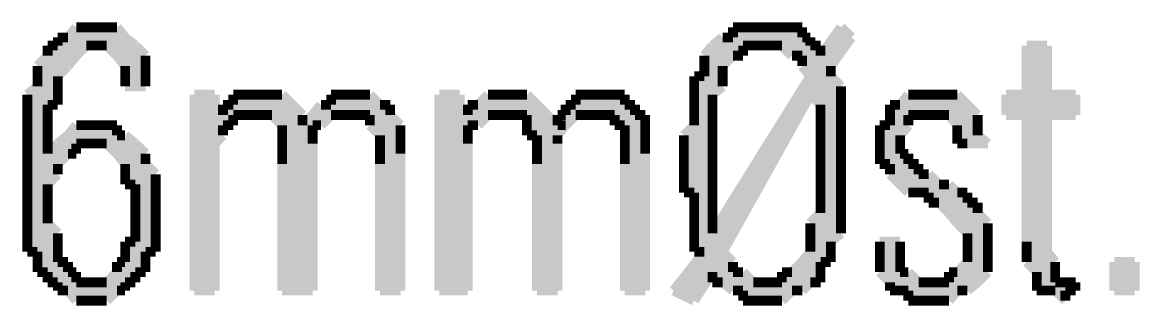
# Model space of a CAD drawing. Header units: millimetres. Extents: x 5 to 350, y 3 to 213.
# Drawn here: x 269.02 to 278.68, y 102.49 to 104.94 of the extents above; entities that cross this region are included whole.
import ezdxf

# ---------------------------------------------------------------- set-up
doc = ezdxf.new("R2010")
doc.units = ezdxf.units.MM
doc.layers.add('H', color=251, linetype='Continuous')
doc.layers.add('P', color=255, linetype='Continuous')

msp = doc.modelspace()

# ---------------------------------------------------------------- hatches: boundary and pattern name
at = {"layer": 'H', "linetype": 'Continuous'}
for points in [[(269.91, 104.387), (269.91, 104.563), (269.752, 104.74), (269.328, 104.74), (269.328, 104.81), (269.416, 104.81), (269.487, 104.898), (269.84, 104.898), (270.087, 104.652), (270.087, 104.387), (269.91, 104.387)], [(274.832, 102.535), (274.655, 102.623), (274.92, 102.958), (274.832, 102.958), (274.832, 103.117), (274.99, 103.117), (275.837, 104.475), (275.766, 104.563), (275.766, 104.652), (275.925, 104.652), (276.102, 104.898), (276.19, 104.81), (276.013, 104.563), (276.013, 104.475), (276.102, 104.387), (275.837, 104.316), (275.078, 102.958), (275.167, 102.87), (275.167, 102.782), (274.99, 102.782), (274.832, 102.535)], [(274.832, 103.117), (274.832, 103.47), (274.743, 103.47), (274.743, 103.964), (274.832, 104.052), (274.832, 104.475), (274.92, 104.475), (274.92, 104.652), (275.078, 104.81), (275.167, 104.81), (275.167, 104.898), (275.766, 104.898), (275.766, 104.81), (275.837, 104.81), (275.837, 104.74), (275.255, 104.74), (275.255, 104.652), (275.167, 104.652), (275.078, 104.563), (275.078, 104.387), (274.99, 104.316), (274.99, 103.117), (274.832, 103.117)], [(269.487, 102.535), (269.416, 102.623), (269.328, 102.623), (269.328, 102.694), (269.24, 102.694), (269.24, 102.782), (269.152, 102.782), (269.152, 102.958), (269.064, 102.958), (269.064, 104.316), (269.152, 104.387), (269.152, 104.563), (269.24, 104.652), (269.24, 104.74), (269.575, 104.74), (269.328, 104.475), (269.328, 104.228), (269.24, 104.228), (269.24, 103.805), (269.416, 103.805), (269.328, 103.717), (269.328, 103.628), (269.24, 103.54), (269.24, 103.205), (269.328, 103.117), (269.328, 102.87), (269.416, 102.87), (269.416, 102.782), (269.487, 102.782), (269.487, 102.694), (269.91, 102.694), (269.91, 102.623), (269.84, 102.623), (269.752, 102.535), (269.487, 102.535)], [(275.678, 104.652), (275.59, 104.74), (275.925, 104.74), (275.925, 104.652), (275.678, 104.652)], [(277.795, 102.694), (277.795, 102.782), (277.707, 102.87), (277.707, 104.14), (277.53, 104.14), (277.53, 104.316), (277.707, 104.316), (277.707, 104.74), (277.883, 104.74), (277.883, 104.316), (278.13, 104.316), (278.13, 104.14), (277.883, 104.14), (277.883, 102.958), (277.954, 102.87), (277.954, 102.694), (277.795, 102.694)], [(275.255, 102.535), (275.255, 102.623), (275.167, 102.623), (275.078, 102.694), (275.59, 102.694), (275.59, 102.782), (275.678, 102.782), (275.837, 102.958), (275.837, 103.205), (275.925, 103.293), (275.925, 104.228), (275.837, 104.316), (276.102, 104.387), (276.102, 103.117), (276.013, 103.046), (276.013, 102.87), (275.925, 102.87), (275.925, 102.694), (275.837, 102.694), (275.766, 102.623), (275.678, 102.623), (275.59, 102.535), (275.255, 102.535)], [(270.51, 102.623), (270.51, 104.316), (270.686, 104.316), (270.686, 104.052), (270.757, 104.052), (270.757, 103.964), (270.686, 103.893), (270.686, 102.623), (270.51, 102.623)], [(270.686, 104.052), (270.757, 104.14), (270.757, 104.228), (270.845, 104.228), (270.845, 104.316), (271.268, 104.316), (271.445, 104.14), (270.845, 104.14), (270.845, 104.052), (270.686, 104.052)], [(272.115, 102.623), (272.115, 103.964), (272.027, 104.052), (272.027, 104.14), (271.533, 104.14), (271.604, 104.228), (271.692, 104.228), (271.692, 104.316), (272.027, 104.316), (272.115, 104.228), (272.203, 104.228), (272.203, 104.14), (272.292, 104.052), (272.292, 102.623), (272.115, 102.623)], [(272.627, 102.623), (272.627, 104.316), (272.803, 104.316), (272.803, 104.052), (272.874, 104.052), (272.874, 102.623), (272.627, 102.623)], [(272.803, 104.052), (272.874, 104.14), (272.874, 104.228), (272.962, 104.228), (273.05, 104.316), (273.385, 104.316), (273.562, 104.14), (273.05, 104.14), (272.962, 104.052), (272.803, 104.052)], [(274.232, 102.623), (274.232, 104.052), (274.144, 104.052), (274.144, 104.14), (273.72, 104.14), (273.72, 104.228), (273.808, 104.228), (273.808, 104.316), (274.232, 104.316), (274.232, 104.228), (274.32, 104.228), (274.32, 104.14), (274.408, 104.14), (274.408, 102.623), (274.232, 102.623)], [(277.107, 103.893), (277.107, 104.052), (277.036, 104.14), (276.86, 104.14), (276.525, 104.228), (276.613, 104.228), (276.684, 104.316), (277.107, 104.316), (277.283, 104.14), (277.283, 103.964), (277.372, 103.893), (277.107, 103.893)], [(277.036, 102.694), (277.036, 102.782), (277.107, 102.782), (277.195, 102.87), (277.195, 103.117), (276.948, 103.382), (276.86, 103.382), (276.86, 103.47), (276.684, 103.47), (276.525, 103.628), (276.525, 103.717), (276.437, 103.717), (276.437, 104.052), (276.525, 104.052), (276.525, 104.228), (276.86, 104.14), (276.684, 104.14), (276.684, 104.052), (276.613, 103.964), (276.613, 103.805), (276.684, 103.805), (276.684, 103.717), (276.772, 103.717), (276.772, 103.628), (276.86, 103.628), (276.948, 103.54), (277.036, 103.54), (277.107, 103.47), (277.195, 103.47), (277.195, 103.382), (277.283, 103.382), (277.283, 103.293), (277.372, 103.205), (277.372, 102.782), (277.283, 102.694), (277.036, 102.694)], [(271.268, 102.623), (271.268, 104.052), (271.18, 104.14), (271.445, 104.14), (271.445, 104.052), (271.533, 104.052), (271.533, 102.623), (271.268, 102.623)], [(271.445, 104.052), (271.533, 104.14), (271.692, 104.14), (271.604, 104.052), (271.445, 104.052)], [(273.473, 102.623), (273.473, 103.964), (273.385, 103.964), (273.385, 104.14), (273.562, 104.14), (273.65, 104.052), (273.72, 104.052), (273.65, 103.964), (273.65, 102.623), (273.473, 102.623)], [(273.65, 104.052), (273.65, 104.14), (273.808, 104.14), (273.72, 104.052), (273.65, 104.052)], [(269.752, 102.694), (269.84, 102.782), (269.84, 102.87), (269.91, 102.87), (269.91, 103.046), (269.998, 103.046), (269.998, 103.54), (269.91, 103.54), (269.91, 103.717), (269.752, 103.893), (269.328, 103.893), (269.487, 104.052), (269.84, 104.052), (269.84, 103.964), (269.91, 103.964), (270.087, 103.805), (270.087, 103.717), (270.175, 103.628), (270.175, 102.958), (270.087, 102.958), (270.087, 102.782), (269.998, 102.782), (269.998, 102.694), (269.752, 102.694)], [(269.24, 103.805), (269.328, 103.893), (269.487, 103.893), (269.487, 103.805), (269.24, 103.805)], [(276.684, 102.535), (276.684, 102.623), (276.525, 102.623), (276.525, 102.694), (276.437, 102.782), (276.437, 103.046), (276.613, 103.046), (276.613, 102.782), (276.684, 102.782), (276.772, 102.694), (277.283, 102.694), (277.195, 102.623), (277.107, 102.623), (277.036, 102.535), (276.684, 102.535)], [(278.465, 102.623), (278.465, 102.87), (278.642, 102.87), (278.642, 102.623), (278.465, 102.623)], [(274.99, 102.694), (274.99, 102.782), (275.255, 102.782), (275.343, 102.694), (274.99, 102.694)], [(278.042, 102.535), (277.954, 102.623), (277.795, 102.623), (277.795, 102.694), (278.13, 102.694), (278.13, 102.623), (278.042, 102.623), (278.042, 102.535)]]:
    msp.add_hatch(color=256, dxfattribs=at).paths.add_polyline_path(points)

# ---------------------------------------------------------------- linework, layer by layer
at = {"layer": 'P', "const_width": 0.085}
for points in [[(269.487, 104.898), (269.416, 104.81)], [(269.575, 104.898), (269.487, 104.898)], [(269.663, 104.898), (269.575, 104.898)], [(269.752, 104.898), (269.663, 104.898)], [(269.84, 104.898), (269.752, 104.898)], [(269.752, 104.898), (269.752, 104.898)], [(269.91, 104.81), (269.84, 104.898)], [(275.255, 104.898), (275.167, 104.898)], [(275.167, 104.898), (275.167, 104.81)], [(275.343, 104.898), (275.255, 104.898)], [(275.414, 104.898), (275.343, 104.898)], [(275.502, 104.898), (275.414, 104.898)], [(275.59, 104.898), (275.502, 104.898)], [(275.678, 104.898), (275.59, 104.898)], [(275.766, 104.898), (275.678, 104.898)], [(275.766, 104.81), (275.766, 104.898)], [(276.102, 104.898), (275.925, 104.652)], [(276.19, 104.81), (276.102, 104.898)], [(269.416, 104.81), (269.328, 104.81)], [(269.328, 104.81), (269.328, 104.74)], [(269.998, 104.74), (269.91, 104.81)], [(275.078, 104.81), (274.99, 104.74)], [(275.167, 104.81), (275.078, 104.81)], [(275.837, 104.81), (275.766, 104.81)], [(275.837, 104.74), (275.837, 104.81)], [(276.013, 104.563), (276.19, 104.81)], [(269.328, 104.74), (269.24, 104.74)], [(269.24, 104.74), (269.24, 104.652)], [(269.663, 104.74), (269.328, 104.74)], [(269.328, 104.74), (269.663, 104.74)], [(269.487, 104.652), (269.575, 104.74)], [(269.575, 104.74), (269.663, 104.74)], [(269.663, 104.74), (269.752, 104.74)], [(269.752, 104.74), (269.84, 104.652)], [(270.087, 104.652), (269.998, 104.74)], [(274.99, 104.74), (274.92, 104.652)], [(275.255, 104.652), (275.255, 104.74)], [(275.255, 104.74), (275.343, 104.74)], [(275.343, 104.74), (275.414, 104.74)], [(275.837, 104.74), (275.414, 104.74)], [(275.414, 104.74), (275.502, 104.74)], [(275.414, 104.74), (275.837, 104.74)], [(275.502, 104.74), (275.59, 104.74)], [(275.59, 104.74), (275.678, 104.652)], [(275.925, 104.74), (275.837, 104.74)], [(275.925, 104.652), (275.925, 104.74)], [(277.883, 104.74), (277.707, 104.74)], [(277.707, 104.74), (277.707, 104.316)], [(277.883, 104.316), (277.883, 104.74)], [(269.24, 104.652), (269.152, 104.563)], [(269.416, 104.563), (269.487, 104.652)], [(269.84, 104.652), (269.91, 104.563)], [(270.087, 104.563), (270.087, 104.652)], [(274.92, 104.652), (274.92, 104.563)], [(275.078, 104.563), (275.167, 104.652)], [(275.167, 104.652), (275.255, 104.652)], [(275.678, 104.652), (275.766, 104.652)], [(275.766, 104.652), (275.925, 104.652)], [(275.925, 104.652), (275.766, 104.652)], [(275.766, 104.652), (275.766, 104.563)], [(269.152, 104.563), (269.152, 104.475)], [(269.328, 104.475), (269.416, 104.563)], [(269.91, 104.563), (269.91, 104.475)], [(270.087, 104.475), (270.087, 104.563)], [(274.92, 104.563), (274.92, 104.475)], [(275.078, 104.475), (275.078, 104.563)], [(275.766, 104.563), (275.837, 104.475)], [(276.013, 104.475), (276.013, 104.563)], [(269.152, 104.475), (269.152, 104.387)], [(269.328, 104.387), (269.328, 104.475)], [(269.91, 104.475), (269.91, 104.387)], [(270.087, 104.387), (270.087, 104.475)], [(274.92, 104.475), (274.832, 104.475)], [(274.832, 104.475), (274.832, 104.387)], [(275.837, 104.475), (274.99, 103.117)], [(275.078, 104.387), (275.078, 104.475)], [(276.102, 104.387), (276.013, 104.475)], [(269.152, 104.387), (269.064, 104.316)], [(269.328, 104.316), (269.328, 104.387)], [(269.91, 104.387), (270.087, 104.387)], [(274.832, 104.387), (274.832, 104.316)], [(274.99, 104.316), (275.078, 104.387)], [(276.102, 104.387), (275.837, 104.316)], [(275.837, 104.316), (276.102, 104.387)], [(276.102, 104.316), (276.102, 104.387)], [(269.064, 104.316), (269.064, 104.228)], [(269.064, 104.228), (269.064, 104.14)], [(269.24, 104.14), (269.24, 104.228)], [(269.24, 104.228), (269.328, 104.228)], [(269.328, 104.228), (269.328, 104.316)], [(270.686, 104.316), (270.51, 104.316)], [(270.51, 104.316), (270.51, 102.623)], [(270.686, 104.052), (270.686, 104.316)], [(270.845, 104.228), (270.757, 104.228)], [(270.757, 104.228), (270.757, 104.14)], [(270.933, 104.316), (270.845, 104.316)], [(270.845, 104.316), (270.845, 104.228)], [(271.022, 104.316), (270.933, 104.316)], [(271.11, 104.316), (271.022, 104.316)], [(271.18, 104.316), (271.11, 104.316)], [(271.268, 104.316), (271.18, 104.316)], [(271.18, 104.316), (271.18, 104.316)], [(271.357, 104.228), (271.268, 104.316)], [(271.445, 104.14), (271.357, 104.228)], [(271.604, 104.228), (271.533, 104.14)], [(271.692, 104.228), (271.604, 104.228)], [(271.78, 104.316), (271.692, 104.316)], [(271.692, 104.316), (271.692, 104.228)], [(271.868, 104.316), (271.78, 104.316)], [(271.956, 104.316), (271.868, 104.316)], [(272.027, 104.316), (271.956, 104.316)], [(272.115, 104.228), (272.027, 104.316)], [(272.203, 104.228), (272.115, 104.228)], [(272.203, 104.14), (272.203, 104.228)], [(272.803, 104.316), (272.627, 104.316)], [(272.627, 104.316), (272.627, 102.623)], [(272.803, 104.052), (272.803, 104.316)], [(272.962, 104.228), (272.874, 104.228)], [(272.874, 104.228), (272.874, 104.14)], [(273.05, 104.316), (272.962, 104.228)], [(273.138, 104.316), (273.05, 104.316)], [(273.226, 104.316), (273.138, 104.316)], [(273.297, 104.316), (273.226, 104.316)], [(273.385, 104.316), (273.297, 104.316)], [(273.473, 104.228), (273.385, 104.316)], [(273.562, 104.14), (273.473, 104.228)], [(273.808, 104.228), (273.72, 104.228)], [(273.72, 104.228), (273.72, 104.14)], [(273.897, 104.316), (273.808, 104.316)], [(273.808, 104.316), (273.808, 104.228)], [(273.985, 104.316), (273.897, 104.316)], [(274.073, 104.316), (273.985, 104.316)], [(274.144, 104.316), (274.073, 104.316)], [(274.073, 104.316), (274.073, 104.316)], [(274.232, 104.316), (274.144, 104.316)], [(274.232, 104.228), (274.232, 104.316)], [(274.32, 104.228), (274.232, 104.228)], [(274.32, 104.14), (274.32, 104.228)], [(274.832, 104.316), (274.832, 104.228)], [(274.832, 104.228), (274.832, 104.14)], [(274.99, 104.228), (274.99, 104.316)], [(274.99, 104.14), (274.99, 104.228)], [(275.078, 102.958), (275.837, 104.316)], [(275.837, 104.316), (275.925, 104.228)], [(275.925, 104.228), (275.925, 104.14)], [(276.102, 104.228), (276.102, 104.316)], [(276.102, 104.14), (276.102, 104.228)], [(276.525, 104.228), (276.525, 104.14)], [(276.86, 104.14), (276.525, 104.228)], [(276.613, 104.228), (276.525, 104.228)], [(276.525, 104.228), (276.86, 104.14)], [(276.684, 104.316), (276.613, 104.228)], [(276.772, 104.316), (276.684, 104.316)], [(276.86, 104.316), (276.772, 104.316)], [(276.948, 104.316), (276.86, 104.316)], [(277.036, 104.316), (276.948, 104.316)], [(277.107, 104.316), (277.036, 104.316)], [(277.195, 104.228), (277.107, 104.316)], [(277.283, 104.14), (277.195, 104.228)], [(277.707, 104.316), (277.53, 104.316)], [(277.53, 104.316), (277.53, 104.14)], [(278.13, 104.316), (277.883, 104.316)], [(278.13, 104.14), (278.13, 104.316)], [(269.064, 104.14), (269.064, 104.052)], [(269.24, 104.052), (269.24, 104.14)], [(270.757, 104.14), (270.686, 104.052)], [(270.845, 104.052), (270.845, 104.14)], [(270.845, 104.14), (270.933, 104.14)], [(270.933, 104.14), (271.022, 104.14)], [(271.445, 104.14), (271.022, 104.14)], [(271.022, 104.14), (271.11, 104.14)], [(271.022, 104.14), (271.445, 104.14)], [(271.11, 104.14), (271.18, 104.14)], [(271.18, 104.14), (271.268, 104.052)], [(271.445, 104.052), (271.445, 104.14)], [(271.445, 104.14), (271.445, 104.14)], [(271.533, 104.14), (271.445, 104.052)], [(271.868, 104.14), (271.533, 104.14)], [(271.533, 104.14), (271.868, 104.14)], [(271.604, 104.052), (271.692, 104.14)], [(271.692, 104.14), (271.78, 104.14)], [(271.78, 104.14), (271.868, 104.14)], [(271.868, 104.14), (271.956, 104.14)], [(271.956, 104.14), (272.027, 104.14)], [(272.027, 104.14), (272.027, 104.052)], [(272.292, 104.052), (272.203, 104.14)], [(272.874, 104.14), (272.803, 104.052)], [(272.962, 104.052), (273.05, 104.14)], [(273.05, 104.14), (273.138, 104.14)], [(273.138, 104.14), (273.226, 104.14)], [(273.562, 104.14), (273.226, 104.14)], [(273.226, 104.14), (273.297, 104.14)], [(273.226, 104.14), (273.562, 104.14)], [(273.297, 104.14), (273.385, 104.14)], [(273.385, 104.14), (273.385, 104.052)], [(273.65, 104.052), (273.562, 104.14)], [(273.562, 104.14), (273.562, 104.14)], [(273.72, 104.14), (273.65, 104.14)], [(273.65, 104.14), (273.65, 104.052)], [(273.72, 104.052), (273.808, 104.14)], [(273.985, 104.14), (273.72, 104.14)], [(273.72, 104.14), (273.985, 104.14)], [(273.808, 104.14), (273.897, 104.14)], [(273.897, 104.14), (273.985, 104.14)], [(273.985, 104.14), (274.073, 104.14)], [(274.073, 104.14), (274.144, 104.14)], [(274.144, 104.14), (274.144, 104.052)], [(274.408, 104.14), (274.32, 104.14)], [(274.408, 104.052), (274.408, 104.14)], [(274.832, 104.14), (274.832, 104.052)], [(274.99, 104.052), (274.99, 104.14)], [(275.925, 104.14), (275.925, 104.052)], [(276.102, 104.052), (276.102, 104.14)], [(276.525, 104.14), (276.525, 104.052)], [(276.684, 104.052), (276.684, 104.14)], [(276.684, 104.14), (276.772, 104.14)], [(276.772, 104.14), (276.86, 104.14)], [(276.86, 104.14), (276.86, 104.14)], [(276.86, 104.14), (276.948, 104.14)], [(276.948, 104.14), (277.036, 104.14)], [(277.036, 104.14), (277.107, 104.052)], [(277.283, 104.052), (277.283, 104.14)], [(277.53, 104.14), (277.707, 104.14)], [(277.707, 104.14), (277.707, 103.046)], [(277.883, 102.958), (277.883, 104.14)], [(277.883, 104.14), (278.13, 104.14)], [(269.064, 104.052), (269.064, 103.964)], [(269.24, 103.964), (269.24, 104.052)], [(269.487, 104.052), (269.416, 103.964)], [(269.575, 104.052), (269.487, 104.052)], [(269.663, 104.052), (269.575, 104.052)], [(269.752, 104.052), (269.663, 104.052)], [(269.84, 104.052), (269.752, 104.052)], [(269.752, 104.052), (269.752, 104.052)], [(269.84, 103.964), (269.84, 104.052)], [(270.845, 104.052), (270.686, 104.052)], [(270.686, 104.052), (270.845, 104.052)], [(270.757, 103.964), (270.757, 104.052)], [(270.757, 104.052), (270.845, 104.052)], [(271.268, 104.052), (271.268, 103.964)], [(271.604, 104.052), (271.445, 104.052)], [(271.445, 104.052), (271.604, 104.052)], [(271.533, 103.964), (271.533, 104.052)], [(271.533, 104.052), (271.604, 104.052)], [(272.027, 104.052), (272.115, 103.964)], [(272.292, 103.964), (272.292, 104.052)], [(272.962, 104.052), (272.803, 104.052)], [(272.803, 104.052), (272.962, 104.052)], [(272.874, 103.964), (272.874, 104.052)], [(272.874, 104.052), (272.962, 104.052)], [(273.385, 104.052), (273.385, 103.964)], [(273.65, 103.964), (273.72, 104.052)], [(273.72, 104.052), (273.65, 104.052)], [(273.65, 104.052), (273.72, 104.052)], [(274.144, 104.052), (274.232, 104.052)], [(274.232, 104.052), (274.232, 103.964)], [(274.408, 103.964), (274.408, 104.052)], [(274.832, 104.052), (274.743, 103.964)], [(274.99, 103.964), (274.99, 104.052)], [(275.925, 104.052), (275.925, 103.964)], [(276.102, 103.964), (276.102, 104.052)], [(276.525, 104.052), (276.437, 104.052)], [(276.437, 104.052), (276.437, 103.964)], [(276.613, 103.964), (276.684, 104.052)], [(277.107, 104.052), (277.107, 103.964)], [(277.283, 103.964), (277.283, 104.052)], [(269.064, 103.964), (269.064, 103.893)], [(269.24, 103.893), (269.24, 103.964)], [(269.416, 103.964), (269.328, 103.893)], [(269.91, 103.964), (269.84, 103.964)], [(269.998, 103.893), (269.91, 103.964)], [(270.686, 103.893), (270.757, 103.964)], [(271.268, 103.964), (271.268, 103.893)], [(271.533, 103.893), (271.533, 103.964)], [(272.115, 103.964), (272.115, 103.893)], [(272.292, 103.893), (272.292, 103.964)], [(272.874, 103.893), (272.874, 103.964)], [(273.385, 103.964), (273.473, 103.964)], [(273.473, 103.964), (273.473, 103.893)], [(273.65, 103.893), (273.65, 103.964)], [(274.232, 103.964), (274.232, 103.893)], [(274.408, 103.893), (274.408, 103.964)], [(274.743, 103.964), (274.743, 103.893)], [(274.99, 103.893), (274.99, 103.964)], [(275.925, 103.964), (275.925, 103.893)], [(276.102, 103.893), (276.102, 103.964)], [(276.437, 103.964), (276.437, 103.893)], [(276.613, 103.893), (276.613, 103.964)], [(277.107, 103.964), (277.107, 103.893)], [(277.372, 103.893), (277.283, 103.964)], [(269.064, 103.893), (269.064, 103.805)], [(269.328, 103.893), (269.24, 103.805)], [(269.24, 103.805), (269.24, 103.893)], [(269.663, 103.893), (269.328, 103.893)], [(269.328, 103.893), (269.663, 103.893)], [(269.487, 103.805), (269.487, 103.893)], [(269.487, 103.893), (269.575, 103.893)], [(269.575, 103.893), (269.663, 103.893)], [(269.663, 103.893), (269.752, 103.893)], [(269.752, 103.893), (269.84, 103.805)], [(270.087, 103.805), (269.998, 103.893)], [(270.686, 102.623), (270.686, 103.893)], [(271.268, 103.893), (271.268, 103.805)], [(271.533, 102.623), (271.533, 103.893)], [(272.115, 103.893), (272.115, 103.805)], [(272.292, 103.805), (272.292, 103.893)], [(272.874, 102.623), (272.874, 103.893)], [(273.473, 103.893), (273.473, 103.805)], [(273.65, 102.623), (273.65, 103.893)], [(274.232, 103.893), (274.232, 103.805)], [(274.408, 103.805), (274.408, 103.893)], [(274.743, 103.893), (274.743, 103.805)], [(274.99, 103.805), (274.99, 103.893)], [(275.925, 103.893), (275.925, 103.805)], [(276.102, 103.805), (276.102, 103.893)], [(276.437, 103.893), (276.437, 103.805)], [(276.613, 103.805), (276.613, 103.893)], [(277.107, 103.893), (277.195, 103.893)], [(277.195, 103.893), (277.372, 103.893)], [(269.064, 103.805), (269.064, 103.717)], [(269.24, 103.805), (269.416, 103.805)], [(269.416, 103.805), (269.24, 103.805)], [(269.328, 103.717), (269.416, 103.805)], [(269.416, 103.805), (269.487, 103.805)], [(269.84, 103.805), (269.91, 103.717)], [(270.087, 103.717), (270.087, 103.805)], [(271.268, 103.805), (271.268, 103.717)], [(272.115, 103.805), (272.115, 103.717)], [(272.292, 102.623), (272.292, 103.805)], [(273.473, 103.805), (273.473, 103.717)], [(274.232, 103.805), (274.232, 103.717)], [(274.408, 102.623), (274.408, 103.805)], [(274.743, 103.805), (274.743, 103.717)], [(274.99, 103.717), (274.99, 103.805)], [(275.925, 103.805), (275.925, 103.717)], [(276.102, 103.717), (276.102, 103.805)], [(276.437, 103.805), (276.437, 103.717)], [(276.684, 103.805), (276.613, 103.805)], [(276.684, 103.717), (276.684, 103.805)], [(269.064, 103.717), (269.064, 103.628)], [(269.328, 103.628), (269.328, 103.717)], [(269.91, 103.717), (269.91, 103.628)], [(270.175, 103.628), (270.087, 103.717)], [(271.268, 103.717), (271.268, 102.623)], [(272.115, 103.717), (272.115, 102.623)], [(273.473, 103.717), (273.473, 102.623)], [(274.232, 103.717), (274.232, 102.623)], [(274.743, 103.717), (274.743, 103.628)], [(274.99, 103.628), (274.99, 103.717)], [(275.925, 103.717), (275.925, 103.628)], [(276.102, 103.628), (276.102, 103.717)], [(276.437, 103.717), (276.525, 103.717)], [(276.525, 103.717), (276.525, 103.628)], [(276.772, 103.717), (276.684, 103.717)], [(276.772, 103.628), (276.772, 103.717)], [(269.064, 103.628), (269.064, 103.54)], [(269.24, 103.54), (269.328, 103.628)], [(269.91, 103.628), (269.91, 103.54)], [(270.175, 103.54), (270.175, 103.628)], [(274.743, 103.628), (274.743, 103.54)], [(274.99, 103.54), (274.99, 103.628)], [(275.925, 103.628), (275.925, 103.54)], [(276.102, 103.54), (276.102, 103.628)], [(276.525, 103.628), (276.613, 103.54)], [(276.86, 103.628), (276.772, 103.628)], [(276.948, 103.54), (276.86, 103.628)], [(269.064, 103.54), (269.064, 103.47)], [(269.064, 103.47), (269.064, 103.382)], [(269.24, 103.47), (269.24, 103.54)], [(269.24, 103.382), (269.24, 103.47)], [(269.91, 103.54), (269.998, 103.54)], [(269.998, 103.54), (269.998, 103.47)], [(269.998, 103.47), (269.998, 103.382)], [(270.175, 103.47), (270.175, 103.54)], [(270.175, 103.382), (270.175, 103.47)], [(274.743, 103.54), (274.743, 103.47)], [(274.743, 103.47), (274.832, 103.47)], [(274.832, 103.47), (274.832, 103.382)], [(274.99, 103.47), (274.99, 103.54)], [(274.99, 103.382), (274.99, 103.47)], [(275.925, 103.54), (275.925, 103.47)], [(275.925, 103.47), (275.925, 103.382)], [(276.102, 103.47), (276.102, 103.54)], [(276.102, 103.382), (276.102, 103.47)], [(276.613, 103.54), (276.684, 103.47)], [(276.684, 103.47), (276.772, 103.47)], [(276.772, 103.47), (276.86, 103.47)], [(276.86, 103.47), (276.86, 103.382)], [(277.036, 103.54), (276.948, 103.54)], [(277.107, 103.47), (277.036, 103.54)], [(277.195, 103.47), (277.107, 103.47)], [(277.195, 103.382), (277.195, 103.47)], [(269.064, 103.382), (269.064, 103.293)], [(269.24, 103.293), (269.24, 103.382)], [(269.998, 103.382), (269.998, 103.293)], [(270.175, 103.293), (270.175, 103.382)], [(274.832, 103.382), (274.832, 103.293)], [(274.99, 103.293), (274.99, 103.382)], [(275.925, 103.382), (275.925, 103.293)], [(276.102, 103.293), (276.102, 103.382)], [(276.86, 103.382), (276.948, 103.382)], [(276.948, 103.382), (277.036, 103.293)], [(277.283, 103.382), (277.195, 103.382)], [(277.283, 103.293), (277.283, 103.382)], [(269.064, 103.293), (269.064, 103.205)], [(269.24, 103.205), (269.24, 103.293)], [(269.998, 103.293), (269.998, 103.205)], [(270.175, 103.205), (270.175, 103.293)], [(274.832, 103.293), (274.832, 103.205)], [(274.99, 103.205), (274.99, 103.293)], [(275.925, 103.293), (275.837, 103.205)], [(276.102, 103.205), (276.102, 103.293)], [(277.036, 103.293), (277.107, 103.205)], [(277.372, 103.205), (277.283, 103.293)], [(269.064, 103.205), (269.064, 103.117)], [(269.328, 103.117), (269.24, 103.205)], [(269.998, 103.205), (269.998, 103.117)], [(270.175, 103.117), (270.175, 103.205)], [(274.832, 103.205), (274.832, 103.117)], [(274.99, 103.117), (274.99, 103.205)], [(275.837, 103.205), (275.837, 103.117)], [(276.102, 103.117), (276.102, 103.205)], [(277.107, 103.205), (277.195, 103.117)], [(277.372, 103.117), (277.372, 103.205)], [(269.064, 103.117), (269.064, 103.046)], [(269.328, 103.046), (269.328, 103.117)], [(269.998, 103.117), (269.998, 103.046)], [(270.175, 103.046), (270.175, 103.117)], [(274.99, 103.117), (274.832, 103.117)], [(274.832, 103.117), (274.832, 103.046)], [(274.832, 103.117), (274.99, 103.117)], [(275.837, 103.117), (275.837, 103.046)], [(276.013, 103.046), (276.102, 103.117)], [(277.195, 103.117), (277.195, 103.046)], [(277.372, 103.046), (277.372, 103.117)], [(269.064, 103.046), (269.064, 102.958)], [(269.328, 102.958), (269.328, 103.046)], [(269.998, 103.046), (269.91, 103.046)], [(269.91, 103.046), (269.91, 102.958)], [(270.175, 102.958), (270.175, 103.046)], [(274.832, 103.046), (274.832, 102.958)], [(275.837, 103.046), (275.837, 102.958)], [(276.013, 102.958), (276.013, 103.046)], [(276.613, 103.046), (276.437, 103.046)], [(276.437, 103.046), (276.437, 102.958)], [(276.613, 102.958), (276.613, 103.046)], [(277.195, 103.046), (277.195, 102.958)], [(277.372, 102.958), (277.372, 103.046)], [(277.707, 103.046), (277.707, 102.958)], [(269.064, 102.958), (269.152, 102.958)], [(269.152, 102.958), (269.152, 102.87)], [(269.152, 102.87), (269.152, 102.782)], [(269.328, 102.87), (269.328, 102.958)], [(269.416, 102.87), (269.328, 102.87)], [(269.416, 102.782), (269.416, 102.87)], [(269.91, 102.87), (269.84, 102.87)], [(269.84, 102.87), (269.84, 102.782)], [(269.91, 102.958), (269.91, 102.87)], [(270.087, 102.87), (270.087, 102.958)], [(270.087, 102.958), (270.175, 102.958)], [(270.087, 102.782), (270.087, 102.87)], [(274.92, 102.958), (274.655, 102.623)], [(274.832, 102.958), (274.92, 102.958)], [(275.167, 102.87), (275.078, 102.958)], [(275.167, 102.782), (275.167, 102.87)], [(275.766, 102.87), (275.678, 102.782)], [(275.837, 102.958), (275.766, 102.87)], [(275.925, 102.782), (275.925, 102.87)], [(275.925, 102.87), (276.013, 102.87)], [(276.013, 102.87), (276.013, 102.958)], [(276.437, 102.958), (276.437, 102.87)], [(276.437, 102.87), (276.437, 102.782)], [(276.613, 102.87), (276.613, 102.958)], [(276.613, 102.958), (276.613, 102.958)], [(276.613, 102.782), (276.613, 102.87)], [(277.195, 102.87), (277.107, 102.782)], [(277.195, 102.958), (277.195, 102.87)], [(277.372, 102.87), (277.372, 102.958)], [(277.372, 102.782), (277.372, 102.87)], [(277.707, 102.958), (277.707, 102.87)], [(277.707, 102.87), (277.795, 102.782)], [(277.954, 102.87), (277.883, 102.958)], [(277.954, 102.782), (277.954, 102.87)], [(278.465, 102.623), (278.465, 102.87)], [(278.465, 102.87), (278.642, 102.87)], [(278.642, 102.87), (278.642, 102.623)], [(269.152, 102.782), (269.24, 102.782)], [(269.24, 102.782), (269.24, 102.694)], [(269.487, 102.782), (269.416, 102.782)], [(269.487, 102.694), (269.487, 102.782)], [(269.84, 102.782), (269.752, 102.694)], [(269.998, 102.694), (269.998, 102.782)], [(269.998, 102.782), (270.087, 102.782)], [(274.832, 102.535), (274.99, 102.782)], [(275.255, 102.782), (274.99, 102.782)], [(274.99, 102.782), (274.99, 102.694)], [(274.99, 102.782), (275.255, 102.782)], [(275.255, 102.782), (275.167, 102.782)], [(275.343, 102.694), (275.255, 102.782)], [(275.255, 102.782), (275.255, 102.782)], [(275.678, 102.782), (275.59, 102.782)], [(275.59, 102.782), (275.59, 102.694)], [(275.925, 102.694), (275.925, 102.782)], [(276.437, 102.782), (276.525, 102.694)], [(276.684, 102.782), (276.613, 102.782)], [(276.772, 102.694), (276.684, 102.782)], [(277.107, 102.782), (277.036, 102.782)], [(277.036, 102.782), (277.036, 102.694)], [(277.283, 102.694), (277.372, 102.782)], [(277.795, 102.782), (277.795, 102.694)], [(277.954, 102.694), (277.954, 102.782)], [(269.24, 102.694), (269.328, 102.694)], [(269.328, 102.694), (269.328, 102.623)], [(269.575, 102.694), (269.487, 102.694)], [(269.663, 102.694), (269.575, 102.694)], [(269.752, 102.694), (269.663, 102.694)], [(269.663, 102.694), (269.998, 102.694)], [(269.998, 102.694), (269.663, 102.694)], [(269.91, 102.623), (269.91, 102.694)], [(269.91, 102.694), (269.998, 102.694)], [(274.99, 102.694), (275.414, 102.694)], [(275.414, 102.694), (274.99, 102.694)], [(274.99, 102.694), (275.078, 102.694)], [(275.078, 102.694), (275.167, 102.623)], [(275.414, 102.694), (275.343, 102.694)], [(275.502, 102.694), (275.414, 102.694)], [(275.59, 102.694), (275.502, 102.694)], [(275.766, 102.623), (275.837, 102.694)], [(275.837, 102.694), (275.925, 102.694)], [(276.525, 102.694), (276.525, 102.623)], [(276.86, 102.694), (276.772, 102.694)], [(277.283, 102.694), (276.86, 102.694)], [(276.948, 102.694), (276.86, 102.694)], [(276.86, 102.694), (277.283, 102.694)], [(277.036, 102.694), (276.948, 102.694)], [(277.195, 102.623), (277.283, 102.694)], [(278.042, 102.694), (277.795, 102.694)], [(277.795, 102.694), (277.795, 102.623)], [(277.795, 102.694), (278.042, 102.694)], [(278.042, 102.694), (277.954, 102.694)], [(278.13, 102.694), (278.042, 102.694)], [(278.13, 102.623), (278.13, 102.694)], [(269.328, 102.623), (269.416, 102.623)], [(269.416, 102.623), (269.487, 102.535)], [(269.752, 102.535), (269.84, 102.623)], [(269.84, 102.623), (269.91, 102.623)], [(270.51, 102.623), (270.686, 102.623)], [(271.268, 102.623), (271.533, 102.623)], [(272.115, 102.623), (272.292, 102.623)], [(272.627, 102.623), (272.874, 102.623)], [(273.473, 102.623), (273.65, 102.623)], [(274.232, 102.623), (274.408, 102.623)], [(274.655, 102.623), (274.832, 102.535)], [(275.167, 102.623), (275.255, 102.623)], [(275.255, 102.623), (275.255, 102.535)], [(275.59, 102.535), (275.678, 102.623)], [(275.678, 102.623), (275.766, 102.623)], [(276.525, 102.623), (276.613, 102.623)], [(276.613, 102.623), (276.684, 102.623)], [(276.684, 102.623), (276.684, 102.535)], [(277.036, 102.535), (277.107, 102.623)], [(277.107, 102.623), (277.195, 102.623)], [(277.795, 102.623), (277.883, 102.623)], [(277.883, 102.623), (277.954, 102.623)], [(277.954, 102.623), (278.042, 102.535)], [(278.042, 102.535), (278.042, 102.623)], [(278.042, 102.623), (278.13, 102.623)], [(278.642, 102.623), (278.465, 102.623)], [(278.465, 102.623), (278.465, 102.623)], [(269.487, 102.535), (269.575, 102.535)], [(269.575, 102.535), (269.663, 102.535)], [(269.663, 102.535), (269.752, 102.535)], [(275.255, 102.535), (275.343, 102.535)], [(275.343, 102.535), (275.414, 102.535)], [(275.414, 102.535), (275.502, 102.535)], [(275.502, 102.535), (275.59, 102.535)], [(276.684, 102.535), (276.772, 102.535)], [(276.772, 102.535), (276.86, 102.535)], [(276.86, 102.535), (276.948, 102.535)], [(276.948, 102.535), (277.036, 102.535)]]:
    msp.add_lwpolyline(points, dxfattribs=at)

doc.saveas('drawing.dxf')
